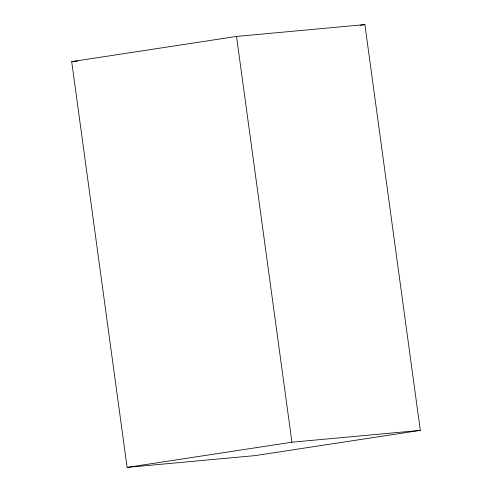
<?xml version="1.0" encoding="UTF-8"?>
<svg xmlns="http://www.w3.org/2000/svg" width="492" height="492" viewBox="0 0 492 492"><rect width="100%" height="100%" fill="white"/><g stroke="black" fill="none" stroke-linecap="round" stroke-linejoin="round"><path stroke-width="0.74" d="M71.697 61.629L236.523 36.433L364.886 24.6L420.303 430.371L255.477 455.567L127.114 467.4L71.697 61.629L77.81 61.069M360.328 25.295L364.886 24.6M127.114 467.4L291.934 442.203L420.303 430.371M236.523 36.433L291.934 442.203"/></g></svg>
